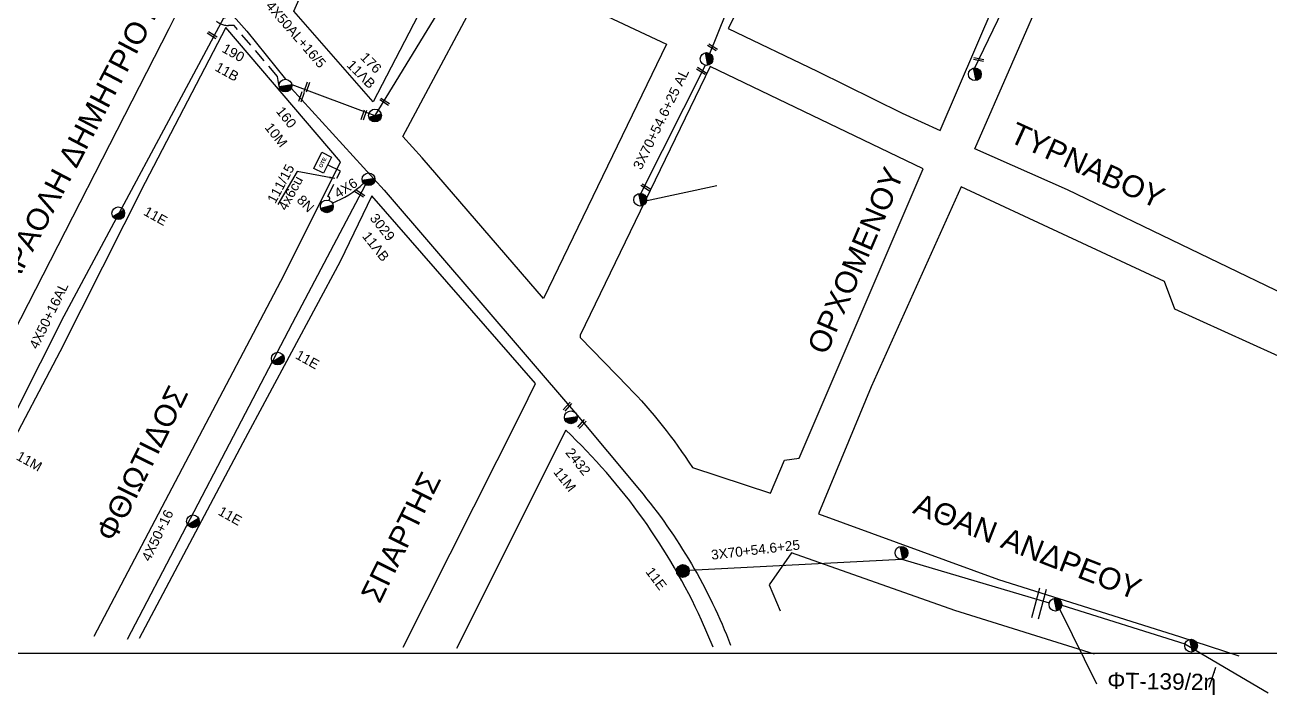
# Model space of a CAD drawing. Header units: millimetres. Extents: x 6950 to 9601, y 853 to 1951.
# Drawn here: x 8175.1 to 8405.1, y 890.4 to 1014.2 of the extents above; entities that cross this region are included whole.
import ezdxf

# ---------------------------------------------------------------- set-up
doc = ezdxf.new("R2010")
doc.units = ezdxf.units.MM
doc.linetypes.add('DASHED', pattern=[19.05, 12.7, -6.35])
for name, color, linetype in [('Pillar OTE', 7, 'Continuous'), ('Άγνωστα', 7, 'Continuous'), ('Γυμνά εναέρια ΧΤ και ΦΟΠ (3Φ)   4x50+16AL', 7, 'Continuous'), ('Επιγραφές - Σχήματα', 7, 'Continuous'), ('Καλώδια ΧΤ   3x150AL+50XLPE', 7, 'DASHED'), ('Καλώδια ΧΤ   4x6CU', 7, 'DASHED'), ('Μηχανική τομή', 7, 'Continuous'), ('Στύλος Ξύλινος', 7, 'Continuous'), ('Στύλος Ξύλινος @ 1', 7, 'Continuous'), ('Στύλος ΦΜ', 7, 'Continuous'), ('Στύλος ΦΜ @ 1', 7, 'Continuous'), ('Συνεστραμμένα ΧΤ   3x70+54.6+25 AL', 7, 'SYN_LINE'), ('Τομή', 7, 'Continuous'), ('Υπόβαθρο ΔΕΗ', 7, 'Continuous'), ('Υπόγεια καλώδια Παροχών ΧΤ   4x50AL', 7, 'DASHED'), ('Υπόγεια καλώδια Παροχών ΧΤ   4x6', 7, 'DASHED')]:
    doc.layers.add(name, color=color, linetype=linetype)
doc.styles.add('arial', font='ARIAL.TTF')
doc.styles.get("Standard").update_dxf_attribs({"font": 'ARIAL.TTF'})
doc.linetypes.add('SYN_LINE', pattern='A,0.5,-0.0001,["/\\/\\/\\/",Standard,S=0.1,R=0,X=0,Y=-0.05],-0.25', length=0.7501)
doc.dimstyles.new('ISO-25', dxfattribs={"dimtxt": 2.5, "dimasz": 2.5, "dimexe": 1.25, "dimexo": 0.625, "dimtad": 1, "dimtxsty": 'Standard', "dimcen": 2.5, "dimadec": 0, "dimazin": 0, "dimtfac": 1, "dimtmove": 0, "dimatfit": 3, "dimfxl": 1, "dimarcsym": 0})

# ---------------------------------------------------------------- blocks, each defined once
blk = doc.blocks.new('ΤΟΜΗ')
at = {"layer": 'Τομή', "ltscale": 40}
for p, q in [((-5.68, 0), (5.68, 0)), ((5.68, -2.33), (-5.68, -2.33))]:
    blk.add_line(p, q, dxfattribs=at)
blk = doc.blocks.new('ΜΗΧΑΝΙΚΗ ΤΟΜΗ')
at = {"layer": 'Μηχανική τομή', "ltscale": 40}
for p, q in [((-1.89, 0.78), (1.89, 0.78)), ((1.89, 0), (-1.89, 0))]:
    blk.add_line(p, q, dxfattribs=at)
blk = doc.blocks.new('ΥΠΑΡΧΩΝ ΤΣΙΜΕΝΤΕΝΙΟΣ ΣΤΥΛΟΣ')
at = {"layer": 'Στύλος ΦΜ'}
blk.add_hatch(color=7, dxfattribs=at).paths.add_polyline_path([(-1.29, -2.28, 0.574793), (2.62, 0, 0.268822), (1.3, 2.27)])
at = {"layer": 'Στύλος ΦΜ', "color": 7}
blk.add_line((-1.29, -2.28), (1.3, 2.27), dxfattribs=at)
blk.add_circle((0, 0), 2.62, dxfattribs=at)
at = {"layer": 'Στύλος ΦΜ', "flags": 4}
for tag, p in [('ΑΡΙΘΜΟΣ', (-4.68, 8.05)), ('ΤΥΠΟΣ', (-4.91, 3.03))]:
    blk.add_attdef(tag, p, '', height=4, dxfattribs=at)
blk = doc.blocks.new('ΥΠΑΡΧΩΝ ΞΥΛΙΝΟΣ ΣΤΥΛΟΣ')
at = {"layer": 'Στύλος Ξύλινος'}
h = blk.add_hatch(color=7, dxfattribs=at)
h.paths.add_polyline_path([(-2.62, 0, 0.270008), (-1.29, -2.28), (1.3, 2.27, 0.576266)])
h.paths.add_polyline_path([(-1.29, -2.28, 0.574793), (2.62, 0, 0.268822), (1.3, 2.27)])
at = {"layer": 'Στύλος Ξύλινος', "color": 7}
blk.add_line((-1.29, -2.28), (1.3, 2.27), dxfattribs=at)
blk.add_circle((0, 0), 2.62, dxfattribs=at)
at = {"layer": 'Στύλος Ξύλινος', "flags": 4}
for tag, p in [('ΑΡΙΘΜΟΣ', (-4.91, 8.6)), ('ΤΥΠΟΣ', (-4.85, 3.39))]:
    blk.add_attdef(tag, p, '', height=4, dxfattribs=at)
blk = doc.blocks.new('PILLAR ΟΤΕ')
at = {"layer": 'Pillar OTE', "ltscale": 40}
blk.add_lwpolyline([(-3.31, 2.02), (3.39, 2.02), (3.39, -1.99), (-3.31, -1.99)], close=True, dxfattribs=at)
at = {"layer": 'Pillar OTE', "insert": (-1.81, 0.71), "char_height": 1.3575, "width": 109.961, "attachment_point": 1}
blk.add_mtext('{\\fArial|b1|i0|c161|p34;OTE}', dxfattribs=at)

msp = doc.modelspace()

# ---------------------------------------------------------------- linework, layer by layer
at = {"layer": 'Άγνωστα', "color": 2}
msp.add_lwpolyline([(8350.55, 1006.23), (8362.38, 1030.77), (8378.12, 1058.7)], dxfattribs=at)
at = {"layer": 'Άγνωστα', "color": 1}
msp.add_lwpolyline([(8224.32, 1002.47), (8241.5, 983.65), (8276.84, 942.44), (8288.63, 928.27, -0.081818), (8305.46, 899.6, 0.686542)], format="xyb", dxfattribs=at)
msp.add_lwpolyline([(8194.08, 900.73), (8224.56, 959.08), (8238.04, 984.61)], dxfattribs=at)
at = {"layer": 'Γυμνά εναέρια ΧΤ και ΦΟΠ (3Φ)   4x50+16AL', "color": 173, "ltscale": 40}
for points in [[(8175.69, 1058.63), (8198.73, 1032.57), (8216.11, 1012.98), (8223.23, 1004.13)], [(8211.8, 1015.43), (8182.34, 960.38), (8151.82, 899.94)], [(8224.41, 1003.13), (8239.78, 997.42)]]:
    msp.add_lwpolyline(points, dxfattribs=at)
at = {"layer": 'Επιγραφές - Σχήματα'}
msp.add_lwpolyline([(6992.76, 898.14), (9488.75, 898.14), (9488.75, 1914.05), (6992.76, 1914.05)], close=True, dxfattribs=at)
at = {"layer": 'Καλώδια ΧΤ   3x150AL+50XLPE', "color": 1, "linetype": 'DASHED', "ltscale": 0.2}
msp.add_lwpolyline([(8222.09, 1002.77), (8221.8, 1004.61), (8213.78, 1014.04), (8212.75, 1014.04, -0.478574), (8209.35, 1018.25), (8193.99, 1036.71), (8193.36, 1036.38, -0.943804), (8191.28, 1039.83), (8176.84, 1055.97), (8176.24, 1054.78, -0.597598), (8172.97, 1054.69, -74.434804)], format="xyb", dxfattribs=at)
at = {"layer": 'Καλώδια ΧΤ   4x6CU', "color": 1, "linetype": 'SYN_LINE', "ltscale": 8}
msp.add_arc((8225.85, 997.05), 16.92, 290.9429, 314.2443, dxfattribs=at)
at = {"layer": 'Συνεστραμμένα ΧΤ   3x70+54.6+25 AL', "color": 173, "linetype": 'SYN_LINE', "ltscale": 20}
msp.add_lwpolyline([(8306.56, 1124.65), (8288.65, 1087.25), (8277.08, 1066.3), (8264.75, 1041.87), (8252.58, 1018.37), (8239.78, 997.42)], dxfattribs=at)
at = {"layer": 'Συνεστραμμένα ΧΤ   3x70+54.6+25 AL', "color": 2, "ltscale": 20}
msp.add_lwpolyline([(8301.62, 1008.88), (8307.54, 1023.58), (8317.77, 1046.35), (8333.84, 1074.74)], dxfattribs=at)
at = {"layer": 'Συνεστραμμένα ΧΤ   3x70+54.6+25 AL', "color": 2, "linetype": 'SYN_LINE', "ltscale": 20}
msp.add_lwpolyline([(8288.89, 983.03), (8300.85, 1006.7)], dxfattribs=at)
at = {"layer": 'Συνεστραμμένα ΧΤ   3x70+54.6+25 AL', "color": 2, "linetype": 'SYN_LINE', "ltscale": 15}
msp.add_lwpolyline([(8289.71, 981.67), (8302.92, 984.47)], dxfattribs=at)
at = {"layer": 'Συνεστραμμένα ΧΤ   3x70+54.6+25 AL', "color": 1, "linetype": 'SYN_LINE', "ltscale": 20}
msp.add_lwpolyline([(8297.81, 913.46), (8337.07, 915.48), (8364.32, 907.41)], dxfattribs=at)
at = {"layer": 'Συνεστραμμένα ΧΤ   3x70+54.6+25 AL', "color": 62, "linetype": 'SYN_LINE', "ltscale": 20}
for points in [[(8366.23, 906.19), (8373.04, 892.46)], [(8366.63, 906.98), (8389.37, 899.85), (8404.73, 890.78)]]:
    msp.add_lwpolyline(points, dxfattribs=at)
at = {"layer": 'Υπόβαθρο ΔΕΗ'}
for points in [[(8275.98, 1131.42), (8285.87, 1128.52), (8304.46, 1123.3), (8275.05, 1068.4), (8253.5, 1027.01), (8239.44, 999.96), (8224.8, 1016.7), (8244.6, 1061.47), (8266.97, 1110.23), (8274.6, 1127.57), (8275.98, 1131.42)], [(8344.17, 994.67), (8357.49, 1025.81), (8361.17, 1034.43), (8370.73, 1055.52), (8372.16, 1058.67), (8351.72, 1067.02), (8335.81, 1073.77), (8320.68, 1042.72), (8319.32, 1041.8), (8305.01, 1013.48), (8321.46, 1005.6), (8321.46, 1005.6), (8337.12, 997.84), (8344.17, 994.67)], [(8145.38, 901.02), (8157.99, 925.86), (8159.84, 930.65), (8171.65, 954.65), (8201.77, 1013.52), (8205.52, 1021.06), (8186.36, 1043.72), (8174.3, 1056.9), (8163.96, 1038.25), (8149.11, 1011.61), (8136.92, 989.02), (8123.73, 965.48), (8110.17, 940.8), (8096.92, 916.41), (8134.82, 899.94)], [(8477.17, 1014.66), (8476.05, 1011.64), (8454.99, 969.95), (8442.98, 945.12), (8416.1, 956.41), (8413.11, 961.75), (8367.68, 983.67), (8350.56, 991.27), (8364.25, 1022.62), (8374.39, 1045.76), (8379.11, 1056.19), (8379.11, 1056.19), (8379.11, 1056.19), (8448.91, 1025.47), (8477.17, 1014.66)], [(8293.6, 1010.58), (8270.92, 963.62), (8248.52, 989.59), (8244.95, 993.54), (8261.98, 1025.53), (8293.6, 1010.58)], [(8187.89, 901.29), (8223.02, 967.99), (8233.43, 988.89), (8212.22, 1013.66), (8197.31, 985.04), (8181.56, 953.79), (8171.3, 934.17), (8161.13, 912.85), (8155.6, 901.25)], [(8225.41, 987.1), (8221.81, 980.99)], [(8417.73, 893.39), (8439.4, 938.12), (8427.79, 942.95), (8410.57, 951.19), (8387.51, 961.67), (8385.58, 966.76), (8348.01, 984.27), (8331.43, 947.29), (8321.68, 923.83), (8354.96, 911.74), (8388.36, 901.22), (8399.31, 897.61)], [(8244.98, 899.22), (8266.73, 942.36), (8269.45, 947.94), (8239.21, 982.61), (8233.34, 970.46), (8215.4, 936.99), (8196.2, 900.84)], [(8372.65, 897.96), (8346.86, 906.01), (8316.7, 916.66), (8312.56, 910.72), (8314.59, 905.93)]]:
    msp.add_lwpolyline(points, dxfattribs=at)
for points in [[(8318.1, 934.15), (8341.01, 987.59), (8301.71, 1006.48), (8277.7, 956.87), (8277.7, 956.43), (8286.54, 947.32, -0.049043), (8298.41, 932.43), (8312.83, 927.7), (8315.41, 933.77), (8318.1, 934.15)], [(8302.22, 899.22), (8300.09, 904.2, 0.096967), (8275, 939.3), (8254.86, 899)]]:
    msp.add_lwpolyline(points, format="xyb", dxfattribs=at)
at = {"layer": 'Υπόγεια καλώδια Παροχών ΧΤ   4x6', "color": 1, "linetype": 'DASHED', "ltscale": 0.2}
msp.add_lwpolyline([(8231.24, 981.77, 0.821359), (8231.06, 982.45), (8233.39, 987.13), (8230.99, 988.33)], format="xyb", dxfattribs=at)

# ---------------------------------------------------------------- block references
at = {"layer": 'Pillar OTE', "xscale": 0.5, "yscale": 0.5, "zscale": 0.5, "rotation": 63.90129603857851}
msp.add_blockref('PILLAR ΟΤΕ', (8230.1, 988.67), dxfattribs=at)
at = {"layer": 'Μηχανική τομή'}
for p, xscale, yscale, zscale, rotation in [((8209.61, 1012.12), 0.4999999999999998, 0.4999999999999998, 0.4999999999999998, 327.7986963903199), ((8302, 1009.86), 0.4999999999999998, 0.4999999999999998, 0.4999999999999998, 327.7986963903199), ((8351.29, 1007.97), 0.4999999999999999, 0.4999999999999999, 0.4999999999999999, 169.57116670519), ((8299.94, 1005.49), 0.4999999999999998, 0.4999999999999998, 0.4999999999999998, 327.7986963903199), ((8227.36, 1002.63), 0.4999999999999996, 0.4999999999999996, 0.4999999999999996, 70.95392755448539), ((8226.4, 1000.81), 0.4999999999999996, 0.4999999999999996, 0.4999999999999996, 70.95392755448539), ((8241.46, 999.8), 0.4999999999999998, 0.4999999999999998, 0.4999999999999998, 327.7986963903199), ((8237.93, 997.46), 0.4999999999999996, 0.4999999999999996, 0.4999999999999996, 70.95392755448539), ((8289.7, 983.98), 0.4999999999999998, 0.4999999999999998, 0.4999999999999998, 327.7986963903199), ((8236.87, 982.84), 0.4999999999999998, 0.4999999999999998, 0.4999999999999998, 327.7986963903199), ((8275.17, 943.77), 0.4999999999999998, 0.4999999999999998, 0.4999999999999998, 228.3312102426528), ((8277.85, 940.55), 0.4999999999999999, 0.4999999999999999, 0.4999999999999999, 228.3312102426529)]:
    msp.add_blockref('ΜΗΧΑΝΙΚΗ ΤΟΜΗ', p, dxfattribs=dict(at, xscale=xscale, yscale=yscale, zscale=zscale, rotation=rotation))
at = {"layer": 'Στύλος Ξύλινος @ 1', "ltscale": 40}
ref = msp.add_blockref('ΥΠΑΡΧΩΝ ΞΥΛΙΝΟΣ ΣΤΥΛΟΣ', (8296.64, 913.3), dxfattribs=dict(at, xscale=0.449999999999818, yscale=0.449999999999818, zscale=0.449999999999818, rotation=307.2761291299768))
ref.add_attrib('ΤΥΠΟΣ', '11E', (8289.66, 913.13), dxfattribs={"layer": 'Στύλος Ξύλινος', "height": 1.8, "rotation": 307.2761, "flags": 4})
at = {"layer": 'Στύλος ΦΜ @ 1', "ltscale": 40}
ref = msp.add_blockref('ΥΠΑΡΧΩΝ ΤΣΙΜΕΝΤΕΝΙΟΣ ΣΤΥΛΟΣ', (8211.98, 1016.6), dxfattribs=dict(at, xscale=0.4499999999998181, yscale=0.4499999999998181, zscale=0.4499999999998181, rotation=330.8081554608924))
ref.add_attrib('ΤΥΠΟΣ', '190', (8211.36, 1009.26), dxfattribs={"layer": 'Στύλος ΦΜ', "height": 1.8, "rotation": 330.8082, "flags": 4})
ref.add_attrib('ΑΡΙΘΜΟΣ', '11B', (8210.07, 1005.82), dxfattribs={"layer": 'Στύλος ΦΜ', "height": 1.8, "rotation": 330.8082, "flags": 4})
ref = msp.add_blockref('ΥΠΑΡΧΩΝ ΤΣΙΜΕΝΤΕΝΙΟΣ ΣΤΥΛΟΣ', (8239.78, 997.42), dxfattribs=dict(at, xscale=0.4499999999998183, yscale=0.4499999999998183, zscale=0.4499999999998183, rotation=314.7820588562251))
ref.add_attrib('ΤΥΠΟΣ', '176', (8236.94, 1008.02), dxfattribs={"layer": 'Στύλος ΦΜ', "height": 1.8, "rotation": 314.7821, "flags": 4})
ref.add_attrib('ΑΡΙΘΜΟΣ', '11ΛΒ', (8234.42, 1006.6), dxfattribs={"layer": 'Στύλος ΦΜ', "height": 1.8, "rotation": 314.7821, "flags": 4})
at = {"layer": 'Στύλος ΦΜ @ 1', "ltscale": 40, "xscale": 0.4499999999998183, "yscale": 0.4499999999998183, "zscale": 0.4499999999998183, "rotation": 41.01183998510068}
for p in [(8301.02, 1007.87), (8350.57, 1005.05), (8288.76, 981.86), (8337.01, 916.65), (8365.45, 907.08), (8390.5, 899.5)]:
    msp.add_blockref('ΥΠΑΡΧΩΝ ΤΣΙΜΕΝΤΕΝΙΟΣ ΣΤΥΛΟΣ', p, dxfattribs=at)
at = {"layer": 'Στύλος ΦΜ @ 1', "ltscale": 40}
ref = msp.add_blockref('ΥΠΑΡΧΩΝ ΤΣΙΜΕΝΤΕΝΙΟΣ ΣΤΥΛΟΣ', (8223.25, 1002.95), dxfattribs=dict(at, xscale=0.449999999999818, yscale=0.449999999999818, zscale=0.449999999999818, rotation=308.3956731844875))
ref.add_attrib('ΤΥΠΟΣ', '160', (8221.4, 998.18), dxfattribs={"layer": 'Στύλος ΦΜ', "height": 1.8, "rotation": 308.3957, "flags": 4})
ref.add_attrib('ΑΡΙΘΜΟΣ', '10M', (8219.31, 995.19), dxfattribs={"layer": 'Στύλος ΦΜ', "height": 1.8, "rotation": 308.3957, "flags": 4})
ref = msp.add_blockref('ΥΠΑΡΧΩΝ ΤΣΙΜΕΝΤΕΝΙΟΣ ΣΤΥΛΟΣ', (8238.59, 985.65), dxfattribs=dict(at, xscale=0.449999999999818, yscale=0.449999999999818, zscale=0.449999999999818, rotation=308.3956731844875))
ref.add_attrib('ΤΥΠΟΣ', '3029', (8238.72, 978.43), dxfattribs={"layer": 'Στύλος ΦΜ', "height": 1.8, "rotation": 308.3957, "flags": 4})
ref.add_attrib('ΑΡΙΘΜΟΣ', '11ΛΒ', (8237.32, 975.09), dxfattribs={"layer": 'Στύλος ΦΜ', "height": 1.8, "rotation": 308.3957, "flags": 4})
ref = msp.add_blockref('ΥΠΑΡΧΩΝ ΤΣΙΜΕΝΤΕΝΙΟΣ ΣΤΥΛΟΣ', (8230.89, 980.64), dxfattribs=dict(at, xscale=0.4499999999998183, yscale=0.4499999999998183, zscale=0.4499999999998183, rotation=314.7820588562251))
ref.add_attrib('ΤΥΠΟΣ', '8Ν', (8225.2, 981.66), dxfattribs={"layer": 'Στύλος ΦΜ', "height": 1.8, "rotation": 314.7821, "flags": 4})
ref = msp.add_blockref('ΥΠΑΡΧΩΝ ΤΣΙΜΕΝΤΕΝΙΟΣ ΣΤΥΛΟΣ', (8192.37, 979.37), dxfattribs=dict(at, xscale=0.4499999999998181, yscale=0.4499999999998181, zscale=0.4499999999998181, rotation=330.8081554608924))
ref.add_attrib('ΤΥΠΟΣ', '11E', (8196.88, 979.16), dxfattribs={"layer": 'Στύλος ΦΜ', "height": 1.8, "rotation": 330.8082, "flags": 4})
ref = msp.add_blockref('ΥΠΑΡΧΩΝ ΤΣΙΜΕΝΤΕΝΙΟΣ ΣΤΥΛΟΣ', (8221.83, 952.53), dxfattribs=dict(at, xscale=0.4499999999998181, yscale=0.4499999999998181, zscale=0.4499999999998181, rotation=330.8081554608924))
ref.add_attrib('ΤΥΠΟΣ', '11E', (8224.93, 952.65), dxfattribs={"layer": 'Στύλος ΦΜ', "height": 1.8, "rotation": 330.8082, "flags": 4})
ref = msp.add_blockref('ΥΠΑΡΧΩΝ ΤΣΙΜΕΝΤΕΝΙΟΣ ΣΤΥΛΟΣ', (8275.95, 941.67), dxfattribs=dict(at, xscale=0.449999999999818, yscale=0.449999999999818, zscale=0.449999999999818, rotation=308.3956731844875))
ref.add_attrib('ΤΥΠΟΣ', '2432', (8274.85, 935.13), dxfattribs={"layer": 'Στύλος ΦΜ', "height": 1.8, "rotation": 308.3957, "flags": 4})
ref.add_attrib('ΑΡΙΘΜΟΣ', '11M', (8272.61, 931.56), dxfattribs={"layer": 'Στύλος ΦΜ', "height": 1.8, "rotation": 308.3957, "flags": 4})
ref = msp.add_blockref('ΥΠΑΡΧΩΝ ΤΣΙΜΕΝΤΕΝΙΟΣ ΣΤΥΛΟΣ', (8168.87, 932.64), dxfattribs=dict(at, xscale=0.4499999999998181, yscale=0.4499999999998181, zscale=0.4499999999998181, rotation=330.8081554608924))
ref.add_attrib('ΤΥΠΟΣ', '11M', (8173.37, 933.97), dxfattribs={"layer": 'Στύλος ΦΜ', "height": 1.8, "rotation": 330.8082, "flags": 4})
ref = msp.add_blockref('ΥΠΑΡΧΩΝ ΤΣΙΜΕΝΤΕΝΙΟΣ ΣΤΥΛΟΣ', (8206.15, 922.46), dxfattribs=dict(at, xscale=0.4499999999998181, yscale=0.4499999999998181, zscale=0.4499999999998181, rotation=330.8081554608924))
ref.add_attrib('ΤΥΠΟΣ', '11E', (8210.64, 923.78), dxfattribs={"layer": 'Στύλος ΦΜ', "height": 1.8, "rotation": 330.8082, "flags": 4})
at = {"layer": 'Τομή', "xscale": 0.4999999999999991, "yscale": 0.4999999999999991, "zscale": 0.4999999999999991, "rotation": 75.08698436829822}
msp.add_blockref('ΤΟΜΗ', (8361.85, 907.45), dxfattribs=at)

# ---------------------------------------------------------------- texts
at = {"ltscale": 40, "width": 94.4586, "attachment_point": 1, "style": 'arial'}
for s, insert, char_height, rotation in [('KAΡΑΟΛH ΔHMHTPIOY', (8167.83, 964.06), 4, 62.3281), ('TYPNABOY', (8358.31, 996.33), 4, 335.532), ('OPXOMENOY', (8319.48, 954.59), 4, 66.8484), ('ΦΘΙΩΤΙΔΟΣ', (8188.05, 920.16), 4, 63.6776), ('ΣΠAPTHΣ', (8237.04, 908.88), 4, 63.6776), ('AΘAN ANΔPEOY', (8340.35, 927.79), 4, 338.636), ('ΦT-139/2η', (8375.05, 894.56), 3, 359.1724)]:
    msp.add_mtext(s, dxfattribs=dict(at, insert=insert, char_height=char_height, rotation=rotation))
at = {"layer": 'Άγνωστα', "ltscale": 40, "char_height": 1.8, "width": 34.5395, "attachment_point": 1, "style": 'arial'}
for s, insert, rotation in [('4X50AL+16/5', (8220.87, 1018.77), 310.9006), ('3X70+54.6+25 AL', (8287.35, 988.04), 64.0786), ('4X6', (8232.02, 983.6), 32.5505), ('4X50+16', (8196.58, 915.71), 64.0786), ('3X70+54.6+25', (8301.76, 917.16), 6.6194)]:
    msp.add_mtext(s, dxfattribs=dict(at, insert=insert, rotation=rotation))
at = {"layer": 'Γυμνά εναέρια ΧΤ και ΦΟΠ (3Φ)   4x50+16AL', "ltscale": 40, "insert": (8175.83, 954.92), "char_height": 1.8, "width": 34.5395, "attachment_point": 1, "rotation": 64.0786, "style": 'arial'}
msp.add_mtext('4X50+16AL', dxfattribs=at)
at = {"layer": 'Υπόγεια καλώδια Παροχών ΧΤ   4x50AL', "color": 7, "ltscale": 0.2, "char_height": 1.8, "attachment_point": 1, "rotation": 61.9899}
for s, insert in [('111/15', (8219.78, 981.87)), ('4x6cu', (8221.81, 980.55))]:
    msp.add_mtext_dynamic_manual_height_columns(s, width=1.8, gutter_width=12.5, heights=[0.118], dxfattribs=dict(at, insert=insert))

# ---------------------------------------------------------------- leaders
at = {"layer": 'Επιγραφές - Σχήματα', "ltscale": 40}
for points in [[(8232.37, 985.82), (8225.41, 987.1)], [(8395.04, 895.48), (8393.8, 891.75)]]:
    msp.add_leader(points, dimstyle='ISO-25', override={"dimasz": 1, "dimtad": 0}, dxfattribs=at)

doc.saveas('drawing.dxf')
